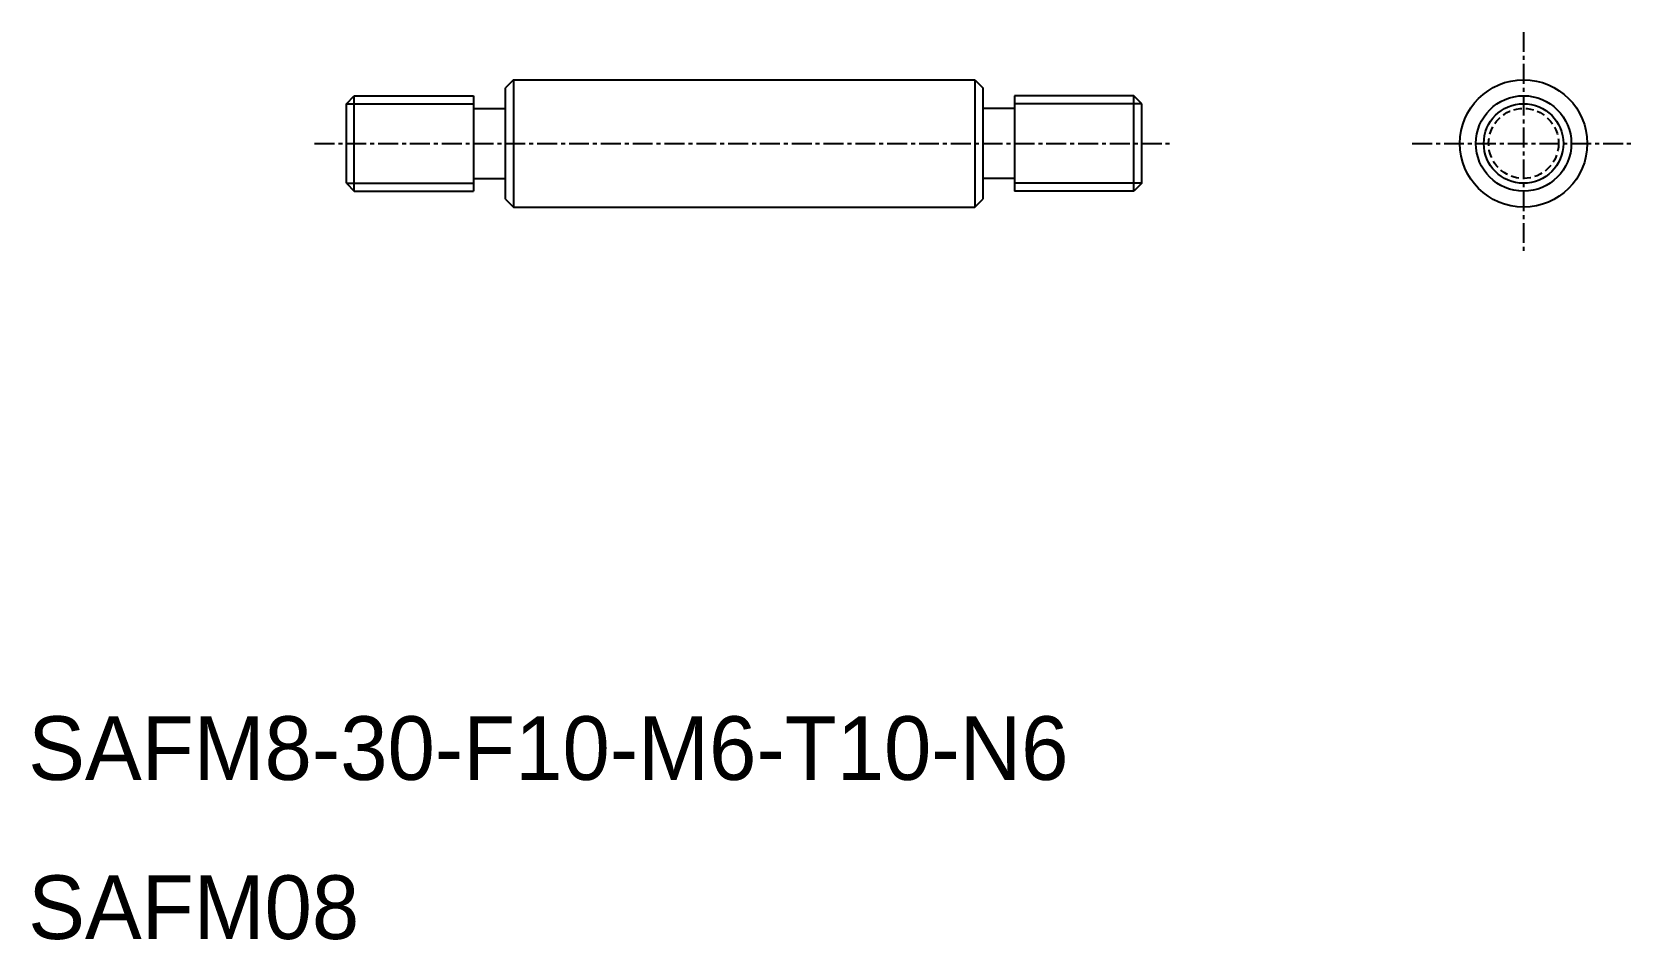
# Model space of a CAD drawing. Extents: x 10 to 111, y 10 to 67.
import ezdxf

# ---------------------------------------------------------------- set-up
doc = ezdxf.new("R2010")
doc.units = 0
doc.linetypes.add('CENTER', pattern=[2, 1.25, -0.25, 0.25, -0.25])
doc.linetypes.add('DASHED', pattern=[0.75, 0.5, -0.25])
doc.layers.get('0').update_dxf_attribs({"linetype": 'CONTINUOUS'})
doc.layers.add('CENTER', color=1, linetype='CENTER')

msp = doc.modelspace()

# ---------------------------------------------------------------- linework, layer by layer
at = {"color": 7, "linetype": 'CONTINUOUS'}
for p, q in [((40.5, 64), (40, 63.5)), ((40, 56.5), (40, 63.5)), ((40.5, 64), (69.5, 64)), ((40.5, 64), (40.5, 56)), ((69.5, 64), (69.5, 56)), ((69.5, 64), (70, 63.5)), ((70, 63.5), (70, 56.5)), ((30, 62.5), (30.5, 63)), ((30, 57.5), (30, 62.5)), ((30.5, 63), (38, 63)), ((30.5, 57), (30.5, 63)), ((38, 63), (38, 57)), ((70, 62.75), (70, 62.75)), ((79.5, 63), (72, 63)), ((72, 63), (72, 57)), ((79.5, 57), (79.5, 63)), ((80, 62.5), (79.5, 63)), ((80, 57.5), (80, 62.5)), ((38, 62.2), (40, 62.2)), ((72, 62.2), (70, 62.2)), ((30, 57.5), (30.5, 57)), ((38, 57.8), (40, 57.8)), ((72, 57.8), (70, 57.8)), ((80, 57.5), (79.5, 57)), ((30.5, 57), (38, 57)), ((40, 56.5), (40.5, 56)), ((69.5, 56), (70, 56.5)), ((79.5, 57), (72, 57)), ((40.5, 56), (69.5, 56))]:
    msp.add_line(p, q, dxfattribs=at)
at = {"color": 3, "linetype": 'CONTINUOUS'}
for p, q in [((30, 62.5), (38, 62.5)), ((80, 62.5), (72, 62.5)), ((30, 57.5), (38, 57.5)), ((80, 57.5), (72, 57.5))]:
    msp.add_line(p, q, dxfattribs=at)
at = {"color": 7, "linetype": 'CONTINUOUS'}
for radius in [4, 3]:
    msp.add_circle((104, 60), radius, dxfattribs=at)
at = {"color": 3, "linetype": 'CONTINUOUS'}
msp.add_circle((104, 60), 2.5, dxfattribs=at)
at = {"color": 3, "linetype": 'DASHED'}
msp.add_circle((104, 60), 2.2, dxfattribs=at)
at = {"layer": 'CENTER', "color": 1, "linetype": 'CENTER'}
for p, q in [((104, 67), (104, 53)), ((28, 60), (82, 60)), ((97, 60), (111, 60))]:
    msp.add_line(p, q, dxfattribs=at)

# ---------------------------------------------------------------- texts
at = {"color": 7, "linetype": 'CONTINUOUS'}
for s, p in [('SAFM8-30-F10-M6-T10-N6', (10, 20)), ('SAFM08', (10, 10))]:
    msp.add_text(s, height=4, dxfattribs=at).set_placement(p)

doc.saveas('drawing.dxf')
